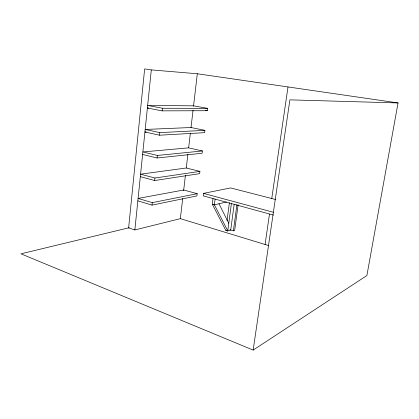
<?xml version="1.0" encoding="UTF-8"?>
<svg xmlns="http://www.w3.org/2000/svg" width="419" height="419" viewBox="0 0 419 419"><rect width="100%" height="100%" fill="white"/><g stroke="black" fill="none" stroke-linecap="round" stroke-linejoin="round"><path stroke-width="0.63" d="M134.85 229.947L151.306 69.9L144.649 68.91L128.628 227.873L134.85 229.947L180.348 218.645L268.815 245.623M152.018 205.101L152.28 202.639L197.197 193.683L196.93 195.914L152.018 205.101L137.841 200.853M154.658 180.526L154.93 178.028L199.91 171.387L199.638 173.649L154.658 180.526L140.328 176.64M157.083 157.989L157.355 155.454L202.393 150.966L202.115 153.26L157.083 157.989L142.612 154.438M159.534 135.201L159.812 132.629L204.901 130.346L204.619 132.666L159.534 135.201L144.922 131.99L146.215 131.933M162.148 110.862L162.431 108.254L207.573 108.353L207.29 110.71L162.148 110.862L147.388 108.029L148.677 108.034M180.348 218.645L182.71 198.501M183.622 190.708L185.449 175.116M154.93 178.028L140.585 174.178L186.282 167.998L187.885 154.323M157.355 155.454L142.869 151.945L188.639 147.855L190.32 133.535M191.001 127.685L193.059 110.145M193.515 106.248L197.318 73.76L398.05 102.943L366.892 275.529L253.155 350.09L20.95 253.82L129.377 227.679M275.466 199.475L230.612 187.922L203.524 193.384L203.22 195.862L273.534 215.094M213.004 198.543L212.281 204.252L214.371 204.839L226.464 201.995M214.371 204.839L215.099 199.114M227.019 220.724L229.397 202.759M225.747 230.345L227.753 230.953L231.429 203.315M234.137 204.514L230.722 230.036L227.753 230.953M229.895 229.785L233.399 230.838L236.934 204.613M238.102 204.938L234.65 230.445L233.399 230.838M265.065 244.476L269.485 214.135M271.742 198.637L288.005 86.948M253.155 350.09L289.89 99.858L398.05 102.943M151.306 69.9L197.318 73.76M207.573 108.353L193.562 105.829L147.65 105.457L162.431 108.254M205.378 110.359L207.29 110.71M204.901 130.346L191.022 127.517L145.184 129.461L159.812 132.629M188.639 147.855L202.393 150.966M186.282 167.998L199.91 171.387M203.524 193.384L273.298 212.276M197.197 193.683L183.705 190.001L138.087 198.428L152.28 202.639M218.98 203.754L228.774 223.264M214.418 204.828L212.328 204.242L225.757 230.272L227.763 230.879L214.418 204.828"/></g></svg>
